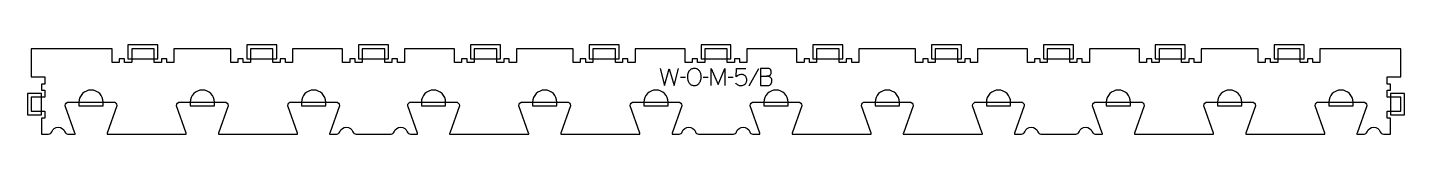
# Model space of a CAD drawing. Extents: x -6 to 2406, y 0 to 156.
import ezdxf

# ---------------------------------------------------------------- set-up
doc = ezdxf.new("R2010")
doc.units = 0
for name, color, linetype in [('1_ANYTOOL_1MMDEEP_LABELS_S', 2, 'CONTINUOUS'), ('4_ANYTOOL_CUTTHROUGH_OUTSI', 5, 'CONTINUOUS'), ('5_ANYTOOL_HALF_MILL_9MM_IN', 3, 'CONTINUOUS')]:
    doc.layers.add(name, color=color, linetype=linetype)

msp = doc.modelspace()

# ---------------------------------------------------------------- linework, layer by layer
at = {"layer": '1_ANYTOOL_1MMDEEP_LABELS_S'}
for p, q in [((1146.092851, 98.85305), (1137.307136, 98.767336)), ((1186.121422, 98.85305), (1177.335708, 98.767336)), ((1229.621422, 98.85305), (1220.835708, 98.767336)), ((1274.278565, 114.495907), (1257.092851, 83.724478))]:
    msp.add_line(p, q, dxfattribs=at)
for points in [[(1101.735708, 114.967336), (1109.449994, 84.967336), (1117.892851, 114.067336), (1126.378565, 84.967336), (1133.878565, 114.967336)], [(1191.264279, 84.967336), (1191.264279, 114.967336), (1203.264279, 86.595907), (1215.264279, 114.838764), (1215.264279, 84.967336)]]:
    msp.add_lwpolyline(points, dxfattribs=at)
msp.add_lwpolyline([(1162.164279, 115.310193, -0.064784), (1164.838235, 114.962271, -0.088904), (1167.264279, 113.831621, -0.05419), (1169.186844, 112.139491, -0.051179), (1170.714279, 110.081621, -0.041653), (1171.896479, 107.652849, -0.036749), (1172.685708, 105.067336, -0.024892), (1173.143487, 102.448072, -0.030823), (1173.307136, 99.795907, -0.034269), (1173.130617, 97.22341, -0.031918), (1172.616065, 94.695907, -0.031725), (1171.727878, 92.08651, -0.026303), (1170.542851, 89.595907, -0.058719), (1169.01907, 87.43416, -0.077745), (1166.980351, 85.770907, -0.077243), (1164.493362, 84.792069, -0.055252), (1161.821422, 84.495907, -0.054051), (1159.067497, 84.794486, -0.077615), (1156.501779, 85.792336, -0.078558), (1154.426706, 87.479409, -0.060481), (1152.885708, 89.681621, -0.02629), (1151.699047, 92.220841, -0.031299), (1150.812494, 94.87805, -0.031469), (1150.297455, 97.464866, -0.033416), (1150.121422, 100.095907, -0.032847), (1150.3001, 102.812856, -0.035049), (1150.844636, 105.479836, -0.03503), (1151.76061, 108.056875, -0.032231), (1153.014279, 110.488764, -0.062518), (1154.636168, 112.555858, -0.074052), (1156.748208, 114.104836, -0.072322), (1159.375061, 115.035727, -0.049083)], format="xyb", close=True, dxfattribs=at)
for points in [[(1233.907136, 89.724478, 0.051644), (1235.642175, 87.704566, 0.067529), (1237.796422, 86.156621, 0.067834), (1240.25318, 85.25215, 0.054378), (1242.864279, 84.967336, 0.039344), (1245.847532, 85.202443, 0.059901), (1248.714279, 86.017336, 0.055966), (1249.929086, 86.694339, 0.047768), (1250.980351, 87.608407, 0.046557), (1251.975766, 88.873695, 0.031515), (1252.764279, 90.281621, 0.047557), (1253.452571, 92.161002, 0.064093), (1253.707136, 94.138764, 0.035335), (1253.565818, 96.135943, 0.045148), (1253.107136, 98.081621, 0.045692), (1252.35701, 99.793111, 0.046166), (1251.307136, 101.338764, 0.060461), (1249.972229, 102.610319, 0.060801), (1248.371422, 103.524478, 0.059081), (1246.40793, 104.0878, 0.040364), (1244.364279, 104.25305, 0.051634), (1241.783687, 103.985846, 0.068321), (1239.349994, 103.117336, 0.044671), (1237.108209, 101.685182, 0.031916), (1235.107136, 99.924478), (1235.835708, 114.967336), (1252.035708, 114.967336)], [(1277.707136, 101.295907), (1288.249994, 101.424478, 0.046847), (1291.198696, 101.900927, 0.060102), (1293.971422, 102.988764, 0.086388), (1295.078124, 103.85889, 0.076384), (1295.851779, 105.04055, 0.070405), (1296.349248, 106.728299, 0.036531), (1296.478565, 108.495907, 0.031885), (1296.386944, 109.931165, 0.051083), (1296.060708, 111.327157, 0.053001), (1295.552421, 112.413715, 0.064647), (1294.807136, 113.349478, 0.064346), (1293.833845, 114.075043, 0.050037), (1292.717851, 114.562871, 0.048317), (1291.273294, 114.879154, 0.029756), (1289.792851, 114.967336), (1277.707136, 114.967336)], [(1277.707136, 114.967336), (1277.707136, 84.967336), (1287.392851, 84.967336), (1289.921422, 84.881621, 0.048381), (1291.600316, 84.985537, 0.066146), (1293.205351, 85.46555, 0.067079), (1294.569114, 86.31422, 0.057042), (1295.685708, 87.474478, 0.037099), (1296.580379, 88.845719, 0.042913), (1297.244636, 90.34055, 0.043052), (1297.635797, 91.896197, 0.040094), (1297.764279, 93.495907, 0.045096), (1297.601908, 95.292523, 0.070597), (1297.035708, 96.994121, 0.073303), (1296.10973, 98.32316, 0.067093), (1294.849994, 99.345907, 0.063103), (1291.675484, 100.770853, 0.053716), (1288.249994, 101.424478)]]:
    msp.add_lwpolyline(points, format="xyb", dxfattribs=at)
at = {"layer": '4_ANYTOOL_CUTTHROUGH_OUTSI'}
msp.add_lwpolyline([(1230.404437, 0, 0.317837), (1235.825589, 3.833333, -0.317837), (1247.375, 12, -0.317837), (1258.924411, 3.833333, 0.317837), (1264.345563, 0), (1276.744563, 0, 0.061784), (1276.509569, 1.39487), (1259.614035, 49.667412, -0.084368), (1259.6, 49.75, -0.414214), (1265.85, 56), (1343.85, 56, -0.414214), (1350.1, 49.75, -0.084368), (1350.085965, 49.667412), (1333.186852, 1.383805, 0.061178), (1332.955437, 0), (1471.644563, 0, 0.061784), (1471.409569, 1.39487), (1454.514035, 49.667412, -0.084368), (1454.5, 49.75, -0.414214), (1460.75, 56), (1538.75, 56, -0.414214), (1545, 49.75, -0.084368), (1544.985965, 49.667412), (1528.086852, 1.383805, 0.061178), (1527.855437, 0), (1666.544563, 0, 0.061784), (1666.309569, 1.39487), (1649.414035, 49.667412, -0.084368), (1649.4, 49.75, -0.414214), (1655.65, 56), (1733.65, 56, -0.414214), (1739.9, 49.75, -0.084368), (1739.885965, 49.667412), (1722.986852, 1.383805, 0.061178), (1722.755437, 0), (1735.154437, 0, 0.317837), (1740.575589, 3.833333, -0.707107), (1763.674411, 3.833333, 0.317837), (1769.095563, 0), (1830.404437, 0, 0.317837), (1835.825589, 3.833333, -0.707107), (1858.924411, 3.833333, 0.317837), (1864.345563, 0), (1876.744563, 0, 0.061784), (1876.509569, 1.39487), (1859.614035, 49.667412, -0.084368), (1859.6, 49.75, -0.414214), (1865.85, 56), (1943.85, 56, -0.414214), (1950.1, 49.75, -0.084368), (1950.085965, 49.667412), (1933.186852, 1.383805, 0.061178), (1932.955437, 0), (2071.644563, 0, 0.061784), (2071.409569, 1.39487), (2054.514035, 49.667412, -0.084368), (2054.5, 49.75, -0.414214), (2060.75, 56), (2138.75, 56, -0.414214), (2145, 49.75, -0.084368), (2144.985965, 49.667412), (2128.086852, 1.383805, 0.061178), (2127.855437, 0), (2266.544563, 0, 0.061784), (2266.309569, 1.39487), (2249.414035, 49.667412, -0.084368), (2249.4, 49.75, -0.414214), (2255.65, 56), (2333.65, 56, -0.414214), (2339.9, 49.75, -0.084368), (2339.885965, 49.667412), (2322.986852, 1.383805, 0.061178), (2322.755437, 0), (2335.154437, 0, 0.317837), (2340.575589, 3.833333, -0.707107), (2363.674411, 3.833333, 0.317837), (2369.095563, 0), (2381.5, 0), (2381.5, 27.5), (2375.75, 27.5, -0.414214), (2375.5, 27.75), (2375.5, 39.75, -0.414214), (2375.75, 40), (2399.5, 40), (2399.5, 64.5), (2375.75, 64.5, -0.414214), (2375.5, 64.75), (2375.5, 76.75, -0.414214), (2375.75, 77), (2381.5, 77), (2381.5, 87.5), (2375.75, 87.5, -0.414214), (2375.5, 87.75), (2375.5, 99.75, -0.414214), (2375.75, 100), (2399.5, 100), (2399.5, 149.5), (2258, 149.5), (2258, 125.75, -0.414214), (2257.75, 125.5), (2245.75, 125.5, -0.414214), (2245.5, 125.75), (2245.5, 131.5), (2236, 131.5), (2236, 125.75, -0.414214), (2235.75, 125.5), (2223.75, 125.5, -0.414214), (2223.5, 125.75), (2223.5, 149.5), (2184, 149.5), (2184, 125.75, -0.414214), (2183.75, 125.5), (2171.75, 125.5, -0.414214), (2171.5, 125.75), (2171.5, 131.5), (2162, 131.5), (2162, 125.75, -0.414214), (2161.75, 125.5), (2149.75, 125.5, -0.414214), (2149.5, 125.75), (2149.5, 149.5), (2050, 149.5), (2050, 125.75, -0.414214), (2049.75, 125.5), (2037.75, 125.5, -0.414214), (2037.5, 125.75), (2037.5, 131.5), (2028, 131.5), (2028, 125.75, -0.414214), (2027.75, 125.5), (2015.75, 125.5, -0.414214), (2015.5, 125.75), (2015.5, 149.5), (1976, 149.5), (1976, 125.75, -0.414214), (1975.75, 125.5), (1963.75, 125.5, -0.414214), (1963.5, 125.75), (1963.5, 131.5), (1954, 131.5), (1954, 125.75, -0.414214), (1953.75, 125.5), (1941.75, 125.5, -0.414214), (1941.5, 125.75), (1941.5, 149.5), (1854, 149.5), (1854, 125.75, -0.414214), (1853.75, 125.5), (1841.75, 125.5, -0.414214), (1841.5, 125.75), (1841.5, 131.5), (1832, 131.5), (1832, 125.75, -0.414214), (1831.75, 125.5), (1819.75, 125.5, -0.414214), (1819.5, 125.75), (1819.5, 149.5), (1780, 149.5), (1780, 125.75, -0.414214), (1779.75, 125.5), (1767.75, 125.5, -0.414214), (1767.5, 125.75), (1767.5, 131.5), (1758, 131.5), (1758, 125.75, -0.414214), (1757.75, 125.5), (1745.75, 125.5, -0.414214), (1745.5, 125.75), (1745.5, 149.5), (1658, 149.5), (1658, 125.75, -0.414214), (1657.75, 125.5), (1645.75, 125.5, -0.414214), (1645.5, 125.75), (1645.5, 131.5), (1636, 131.5), (1636, 125.75, -0.414214), (1635.75, 125.5), (1623.75, 125.5, -0.414214), (1623.5, 125.75), (1623.5, 149.5), (1584, 149.5), (1584, 125.75, -0.414214), (1583.75, 125.5), (1571.75, 125.5, -0.414214), (1571.5, 125.75), (1571.5, 131.5), (1562, 131.5), (1562, 125.75, -0.414214), (1561.75, 125.5), (1549.75, 125.5, -0.414214), (1549.5, 125.75), (1549.5, 149.5), (1450, 149.5), (1450, 125.75, -0.414214), (1449.75, 125.5), (1437.75, 125.5, -0.414214), (1437.5, 125.75), (1437.5, 131.5), (1428, 131.5), (1428, 125.75, -0.414214), (1427.75, 125.5), (1415.75, 125.5, -0.414214), (1415.5, 125.75), (1415.5, 149.5), (1376, 149.5), (1376, 125.75, -0.414214), (1375.75, 125.5), (1363.75, 125.5, -0.414214), (1363.5, 125.75), (1363.5, 131.5), (1354, 131.5), (1354, 125.75, -0.414214), (1353.75, 125.5), (1341.75, 125.5, -0.414214), (1341.5, 125.75), (1341.5, 149.5), (1254, 149.5), (1254, 125.75, -0.414214), (1253.75, 125.5), (1241.75, 125.5, -0.414214), (1241.5, 125.75), (1241.5, 131.5), (1232, 131.5), (1232, 125.75, -0.414214), (1231.75, 125.5), (1219.75, 125.5, -0.414214), (1219.5, 125.75), (1219.5, 149.5), (1180, 149.5), (1180, 125.75, -0.414214), (1179.75, 125.5), (1167.75, 125.5, -0.414214), (1167.5, 125.75), (1167.5, 131.5), (1158, 131.5), (1158, 125.75, -0.414214), (1157.75, 125.5), (1145.75, 125.5, -0.414214), (1145.5, 125.75), (1145.5, 149.5), (1058, 149.5), (1058, 125.75, -0.414214), (1057.75, 125.5), (1045.75, 125.5, -0.414214), (1045.5, 125.75), (1045.5, 131.5), (1036, 131.5), (1036, 125.75, -0.414214), (1035.75, 125.5), (1023.75, 125.5, -0.414214), (1023.5, 125.75), (1023.5, 149.5), (984, 149.5), (984, 125.75, -0.414214), (983.75, 125.5), (971.75, 125.5, -0.414214), (971.5, 125.75), (971.5, 131.5), (962, 131.5), (962, 125.75, -0.414214), (961.75, 125.5), (949.75, 125.5, -0.414214), (949.5, 125.75), (949.5, 149.5), (850, 149.5), (850, 125.75, -0.414214), (849.75, 125.5), (837.75, 125.5, -0.414214), (837.5, 125.75), (837.5, 131.5), (828, 131.5), (828, 125.75, -0.414214), (827.75, 125.5), (815.75, 125.5, -0.414214), (815.5, 125.75), (815.5, 149.5), (776, 149.5), (776, 125.75, -0.414214), (775.75, 125.5), (763.75, 125.5, -0.414214), (763.5, 125.75), (763.5, 131.5), (754, 131.5), (754, 125.75, -0.414214), (753.75, 125.5), (741.75, 125.5, -0.414214), (741.5, 125.75), (741.5, 149.5), (654, 149.5), (654, 125.75, -0.414214), (653.75, 125.5), (641.75, 125.5, -0.414214), (641.5, 125.75), (641.5, 131.5), (632, 131.5), (632, 125.75, -0.414214), (631.75, 125.5), (619.75, 125.5, -0.414214), (619.5, 125.75), (619.5, 149.5), (580, 149.5), (580, 125.75, -0.414214), (579.75, 125.5), (567.75, 125.5, -0.414214), (567.5, 125.75), (567.5, 131.5), (558, 131.5), (558, 125.75, -0.414214), (557.75, 125.5), (545.75, 125.5, -0.414214), (545.5, 125.75), (545.5, 149.5), (458, 149.5), (458, 125.75, -0.414214), (457.75, 125.5), (445.75, 125.5, -0.414214), (445.5, 125.75), (445.5, 131.5), (436, 131.5), (436, 125.75, -0.414214), (435.75, 125.5), (423.75, 125.5, -0.414214), (423.5, 125.75), (423.5, 149.5), (384, 149.5), (384, 125.75, -0.414214), (383.75, 125.5), (371.75, 125.5, -0.414214), (371.5, 125.75), (371.5, 131.5), (362, 131.5), (362, 125.75, -0.414214), (361.75, 125.5), (349.75, 125.5, -0.414214), (349.5, 125.75), (349.5, 149.5), (250, 149.5), (250, 125.75, -0.414214), (249.75, 125.5), (237.75, 125.5, -0.414214), (237.5, 125.75), (237.5, 131.5), (228, 131.5), (228, 125.75, -0.414214), (227.75, 125.5), (215.75, 125.5, -0.414214), (215.5, 125.75), (215.5, 149.5), (176, 149.5), (176, 125.75, -0.414214), (175.75, 125.5), (163.75, 125.5, -0.414214), (163.5, 125.75), (163.5, 131.5), (154, 131.5), (154, 125.75, -0.414214), (153.75, 125.5), (141.75, 125.5, -0.414214), (141.5, 125.75), (141.5, 149.5), (0, 149.5), (0, 100), (23.75, 100, -0.414214), (24, 99.75), (24, 87.75, -0.414214), (23.75, 87.5), (18, 87.5), (18, 77), (23.75, 77, -0.414214), (24, 76.75), (24, 64.75, -0.414214), (23.75, 64.5), (0, 64.5), (0, 40), (23.75, 40, -0.414214), (24, 39.75), (24, 27.75, -0.414214), (23.75, 27.5), (18, 27.5), (18, 0), (30.404437, 0, 0.317837), (35.825589, 3.833333, -0.707107), (58.924411, 3.833333, 0.317837), (64.345563, 0), (76.744563, 0, 0.061784), (76.509569, 1.39487), (59.614035, 49.667412, -0.084368), (59.6, 49.75, -0.414214), (65.85, 56), (143.85, 56, -0.414214), (150.1, 49.75, -0.084368), (150.085965, 49.667412), (133.186852, 1.383805, 0.0608), (132.955521, 0), (271.644563, 0, 0.061784), (271.409569, 1.39487), (254.514035, 49.667412, -0.084368), (254.5, 49.75, -0.414214), (260.75, 56), (338.75, 56, -0.414214), (345, 49.75, -0.084368), (344.985965, 49.667412), (328.086852, 1.383805, 0.0608), (327.855521, 0), (466.544563, 0, 0.061784), (466.309569, 1.39487), (449.414035, 49.667412, -0.084368), (449.4, 49.75, -0.414214), (455.65, 56), (533.65, 56, -0.414214), (539.9, 49.75, -0.084368), (539.885965, 49.667412), (522.986852, 1.383805, 0.0608), (522.755521, 0), (535.154437, 0, 0.317837), (540.575589, 3.833333, -0.707107), (563.674411, 3.833333, 0.317837), (569.095563, 0), (630.404437, 0, 0.317837), (635.825589, 3.833333, -0.707107), (658.924411, 3.833333, 0.317837), (664.345563, 0), (676.744563, 0, 0.061784), (676.509569, 1.39487), (659.614035, 49.667412, -0.084368), (659.6, 49.75, -0.414214), (665.85, 56), (743.85, 56, -0.414214), (750.1, 49.75, -0.084368), (750.085965, 49.667412), (733.186852, 1.383805, 0.0608), (732.955521, 0), (871.644563, 0, 0.061784), (871.409569, 1.39487), (854.514035, 49.667412, -0.084368), (854.5, 49.75, -0.414214), (860.75, 56), (938.75, 56, -0.414214), (945, 49.75, -0.084368), (944.985965, 49.667412), (928.086852, 1.383805, 0.0608), (927.855521, 0), (1066.544563, 0, 0.061784), (1066.309569, 1.39487), (1049.414035, 49.667412, -0.084368), (1049.4, 49.75, -0.414214), (1055.65, 56), (1133.65, 56, -0.414214), (1139.9, 49.75, -0.084368), (1139.885965, 49.667412), (1122.986852, 1.383805, 0.0608), (1122.755521, 0), (1135.154437, 0, 0.317837), (1140.575589, 3.833333, -0.317837), (1152.125, 12, -0.317837), (1163.674411, 3.833333, 0.317837), (1169.095563, 0)], format="xyb", close=True, dxfattribs=at)
at = {"layer": '5_ANYTOOL_HALF_MILL_9MM_IN'}
for points in [[(175.5, 131.5), (216, 131.5), (222, 131.5), (222, 156), (215.74, 156), (175.76, 156), (169.5, 156), (169.5, 131.5)], [(383.5, 131.5), (424, 131.5), (430, 131.5), (430, 156), (423.74, 156), (383.76, 156), (377.5, 156), (377.5, 131.5)], [(579.5, 131.5), (620, 131.5), (626, 131.5), (626, 156), (619.74, 156), (579.76, 156), (573.5, 156), (573.5, 131.5)], [(775.5, 131.5), (816, 131.5), (822, 131.5), (822, 156), (815.74, 156), (775.76, 156), (769.5, 156), (769.5, 131.5)], [(983.5, 131.5), (1024, 131.5), (1030, 131.5), (1030, 156), (1023.74, 156), (983.76, 156), (977.5, 156), (977.5, 131.5)], [(1179.5, 131.5), (1220, 131.5), (1226, 131.5), (1226, 149.74), (1226, 156), (1173.5, 156), (1173.5, 149.74), (1173.5, 131.5)], [(1375.5, 131.5), (1416, 131.5), (1422, 131.5), (1422, 149.74), (1422, 156), (1369.5, 156), (1369.5, 149.74), (1369.5, 131.5)], [(1583.5, 131.5), (1624, 131.5), (1630, 131.5), (1630, 149.74), (1630, 156), (1577.5, 156), (1577.5, 149.74), (1577.5, 131.5)], [(1779.5, 131.5), (1820, 131.5), (1826, 131.5), (1826, 149.74), (1826, 156), (1773.5, 156), (1773.5, 149.74), (1773.5, 131.5)], [(1975.5, 131.5), (2016, 131.5), (2022, 131.5), (2022, 149.74), (2022, 156), (1969.5, 156), (1969.5, 149.74), (1969.5, 131.5)], [(2183.5, 131.5), (2224, 131.5), (2230, 131.5), (2230, 149.74), (2230, 156), (2177.5, 156), (2177.5, 149.74), (2177.5, 131.5)], [(18, 39.5), (18, 65), (18, 71), (-6.5, 71), (-6.5, 64.74), (-6.5, 39.76), (-6.5, 33.5), (18, 33.5)], [(2381.5, 65), (2381.5, 39.5), (2381.5, 33.5), (2399.74, 33.5), (2406, 33.5), (2406, 71), (2399.74, 71), (2381.5, 71)]]:
    msp.add_lwpolyline(points, close=True, dxfattribs=at)
for points in [[(126.1, 55.75, 1), (83.6, 55.75), (83.6, 49.5), (126.1, 49.5)], [(321, 55.75, 1), (278.5, 55.75), (278.5, 49.5), (321, 49.5)], [(515.9, 55.75, 1), (473.4, 55.75), (473.4, 49.5), (515.9, 49.5)], [(726.1, 55.75, 1), (683.6, 55.75), (683.6, 49.5), (726.1, 49.5)], [(921, 55.75, 1), (878.5, 55.75), (878.5, 49.5), (921, 49.5)], [(1115.9, 55.75, 1), (1073.4, 55.75), (1073.4, 49.5), (1115.9, 49.5)], [(1326.1, 55.5), (1326.1, 55.75, 1), (1283.6, 55.75), (1283.6, 49.5), (1326.1, 49.5)], [(1521, 55.5), (1521, 55.75, 1), (1478.5, 55.75), (1478.5, 49.5), (1521, 49.5)], [(1715.9, 55.5), (1715.9, 55.75, 1), (1673.4, 55.75), (1673.4, 49.5), (1715.9, 49.5)], [(1926.1, 55.5), (1926.1, 55.75, 1), (1883.6, 55.75), (1883.6, 49.5), (1926.1, 49.5)], [(2121, 55.5), (2121, 55.75, 1), (2078.5, 55.75), (2078.5, 49.5), (2121, 49.5)], [(2315.9, 55.5), (2315.9, 55.75, 1), (2273.4, 55.75), (2273.4, 49.5), (2315.9, 49.5)]]:
    msp.add_lwpolyline(points, format="xyb", close=True, dxfattribs=at)

doc.saveas('drawing.dxf')
